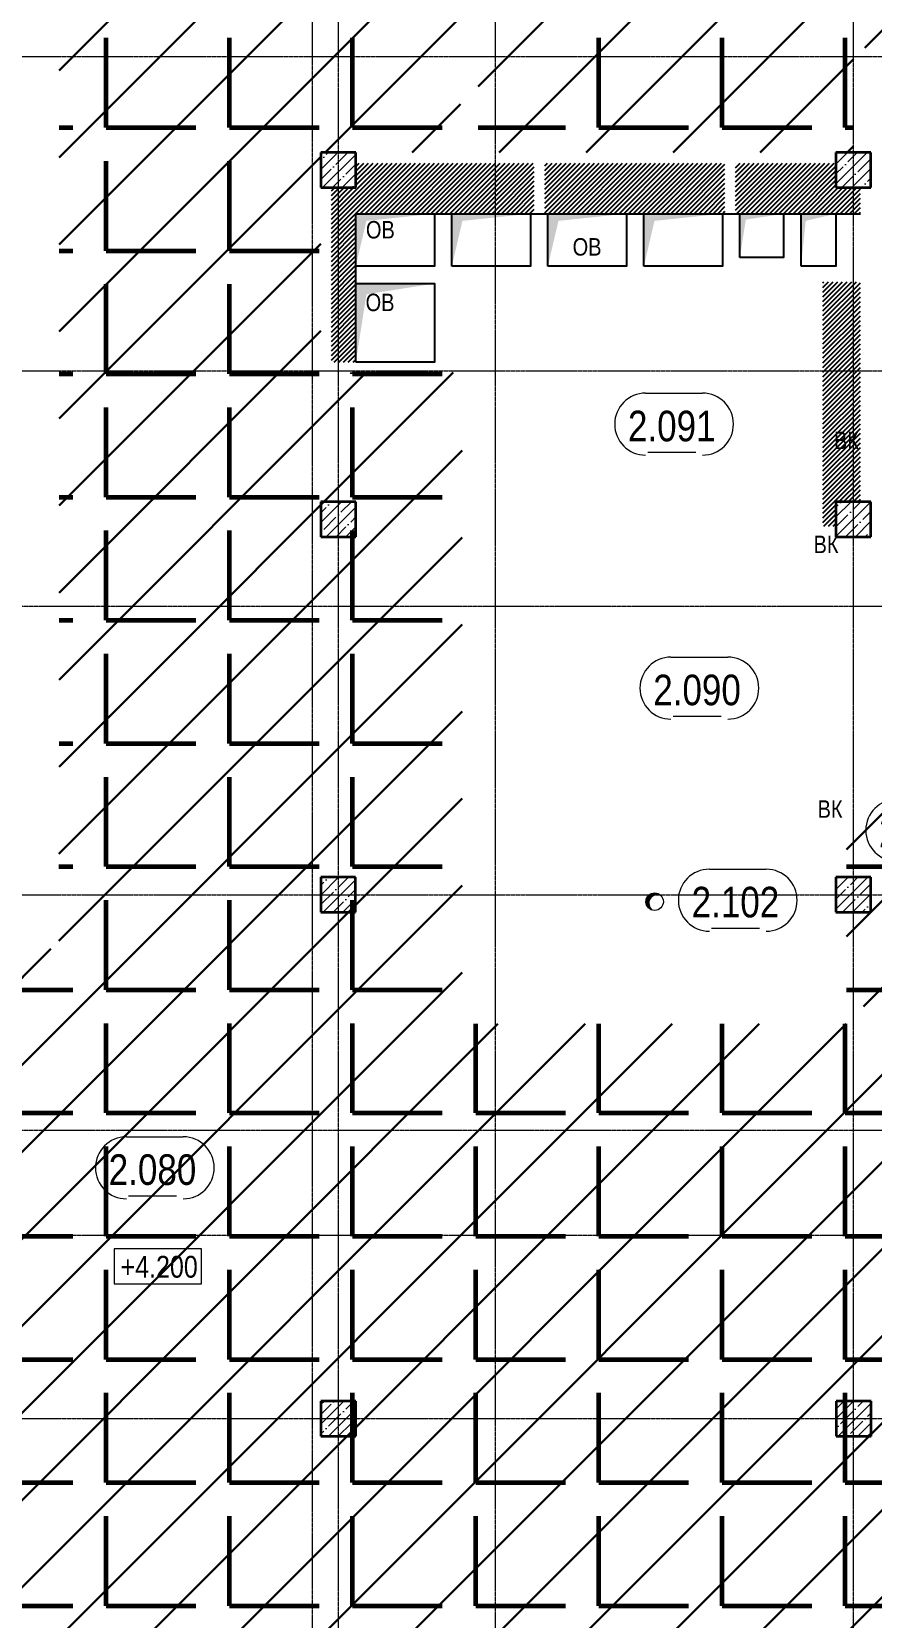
# Model space of a CAD drawing. Header units: millimetres. Extents: x -65509 to 912790, y 446 to 713294.
# Drawn here: x 14667 to 24296, y 235489 to 253661 of the extents above; entities that cross this region are included whole.
import ezdxf
from ezdxf.enums import TextEntityAlignment as Align

# ---------------------------------------------------------------- set-up
doc = ezdxf.new("R2010")
doc.units = ezdxf.units.MM
doc.linetypes.add('CENTER2', pattern=[28.575, 19.05, -3.175, 3.175, -3.175])
doc.linetypes.add('HIDDEN2', pattern=[4.7625, 3.175, -1.5875])
doc.layers.add('7.2) ГИдрообзЭОМ СС', color=6, linetype='Continuous')
for name, color, linetype, lineweight in [('8.1) Нал. пол 8 вып.', 190, 'Continuous', 30), ('9.1) Линолеум 9  9.2 Инв', 3, 'Continuous', 60), ('АР_Area', 250, 'Continuous', 5), ('АР_Колонны', 250, 'Continuous', 30), ('АР_Отметка', 250, 'Continuous', 13), ('АР_Стены ЖБ', 250, 'Continuous', 35), ('АР_Штриховка', 250, 'Continuous', 0), ('ВК_Шахты', 250, 'Continuous', 9), ('ОВ_Шахты', 250, 'Continuous', 5), ('ОВ_Шахты_блок 4.1', 250, 'Continuous', 25), ('потолок _тип 1.1', 250, 'Continuous', 25), ('РД_Оси_100', 250, 'Continuous', 0)]:
    doc.layers.add(name, color=color, linetype=linetype, lineweight=lineweight)
doc.styles.add('Arial_Narrow_08', font='ARIALN.TTF', dxfattribs={"width": 0.8})
doc.styles.add('style1', font='ARIALN.TTF')
pattern_1 = [(45, (-74007.1, 311187.15), (-112.2532, 112.2532), []), (45, (-73894.85, 311187.15), (-112.2532, 112.2532), [198.4375, -39.6875, 0, -39.6875])]
pattern_2 = [(0, (0, 0), (0, 1410.97), [1026.16, -384.81]), (90, (0, 0), (-1410.97, 9e-14), [1026.16, -384.81])]

# ---------------------------------------------------------------- blocks, each defined once
blk = doc.blocks.new('отв диаметр 200')
at = {"layer": 'потолок _тип 1.1', "lineweight": 50}
h = blk.add_hatch(color=256, dxfattribs=at)
h.dxf.hatch_style = 1
h.paths.add_polyline_path([(46605, 91477, 0.325574), (46674, 91382, -0.823355), (46769, 91554, 0.63706)])
at = {"layer": 'ВК_Шахты'}
blk.add_circle((46705, 91477), 100, dxfattribs=at)
blk.add_arc((46739, 91458), 100, 72.1356, 230.0016, dxfattribs=at)
blk = doc.blocks.new('Отметка_план')
at = {"color": 7}
blk.add_lwpolyline([(0, 0), (10, 0), (10, 4), (0, 4)], close=True, dxfattribs=at)
at = {"style": 'Arial_Narrow_08', "width": 0.8}
blk.add_attdef('OTMG', text='', height=2.5, dxfattribs=at).set_placement((9.06, 0.7), align=Align.RIGHT)
blk = doc.blocks.new('otv')
at = {"linetype": 'Continuous'}
blk.add_lwpolyline([(0, -1), (0, 0), (1, 0), (1, -1)], close=True, dxfattribs=at)
blk.add_solid([(0, -1), (0, 0), (0.135, -0.137), (1, 0)], dxfattribs=at)
blk = doc.blocks.new('оси_рен')
at = {"layer": 'РД_Оси_100', "color": 251, "linetype": 'CENTER2', "true_color": 0x636466}
for p, q in [((1215752.916, 135558.25), (1215752.916, 223268.25)), ((1219852.916, 135558.25), (1219852.916, 223268.25)), ((1189697.958, 210913.25), (1241712.916, 210913.25)), ((1189697.958, 207313.25), (1241712.916, 207313.25)), ((1241712.916, 204613.25), (1189697.958, 204613.25)), ((1189697.958, 201313.25), (1241712.916, 201313.25)), ((1241712.916, 198613.25), (1189697.958, 198613.25)), ((1189697.958, 197413.25), (1241712.916, 197413.25)), ((1189697.958, 195313.25), (1241712.916, 195313.25))]:
    blk.add_line(p, q, dxfattribs=at)
for points in [[(1213652.916, 223268.25), (1213652.916, 135558.25)], [(1213952.916, 135558.25), (1213952.916, 223268.25)]]:
    blk.add_lwpolyline(points, dxfattribs=at)
blk = doc.blocks.new('MOK-МаркаПом_овал_ареал')
for p, q in [((-2.99, 3.76), (3.52, 3.76)), ((-2.75, -3), (2.75, -3))]:
    blk.add_line(p, q)
for centre, radius, start, end in [((-2.99, 0.21), 3.55, 90, 270), ((3.52, 0.21), 3.55, 270, 90), ((-7.41, 0), 7.16, 0, 0.001)]:
    blk.add_arc(centre, radius, start, end)
at = {"color": 0, "style": 'style1'}
blk.add_attdef('АР-ПОМЕЩЕНИЕ:НОМЕР', text='', height=3, dxfattribs=at).set_placement((0.26, 0), align=Align.MIDDLE)

msp = doc.modelspace()

# ---------------------------------------------------------------- hatches: boundary and pattern name
at = {"layer": '7.2) ГИдрообзЭОМ СС'}
h = msp.add_hatch(dxfattribs=at)
h.set_pattern_fill('ANSI31', color=256, scale=12)
h.paths.add_polyline_path([(20424.158, 252156.988), (18380, 252156.988), (18380, 251876.988), (18100, 251876.988), (18100, 249876.988), (18380, 249876.988), (18380, 250776.988), (18380, 251576.988), (19280, 251576.988), (20424.158, 251576.988)])
h.paths.add_polyline_path([(22608.185, 252156.988), (20544.158, 252156.988), (20544.158, 251576.988), (22608.185, 251576.988)])
h.paths.add_polyline_path([(24160, 251876.988), (23880, 251876.988), (23880, 252156.988), (22728.185, 252156.988), (22728.185, 251576.988), (24160, 251576.988)])
h.paths.add_polyline_path([(24160, 250796.988), (23730, 250796.988), (23730, 247996.988), (23880, 247996.988), (23880, 248276.988), (24160, 248276.988)])
at = {"layer": '8.1) Нал. пол 8 вып.'}
h = msp.add_hatch(dxfattribs=at)
h.set_pattern_fill('ANSI31', color=256, scale=222)
h.paths.add_polyline_path([(24080, 255426.988), (23780, 255426.988), (23780, 255676.987), (23280, 255676.987), (19780, 255676.988), (19780, 252276.988), (24080, 252276.988)])
h.paths.add_polyline_path([(45370, 255476.987), (24280, 255476.987), (24280, 255426.988), (24080, 255426.988), (24080, 253476.988), (45370, 253476.988), (45370, 253776.988)])
h.paths.add_polyline_path([(33230, 255676.988), (24280, 255676.988), (24280, 255476.987), (33230, 255476.987), (33230, 255526.988)])
h.paths.add_polyline_path([(39480, 255526.988), (33230, 255526.988), (33230, 255476.987), (39480, 255476.987)])
h.paths.add_polyline_path([(41600, 264976.988), (39730, 264976.988), (39480, 264976.988), (39480, 264826.988), (39480, 261426.988), (39730, 261426.988), (39730, 260926.988), (39480, 260926.988), (39480, 256026.988), (39730, 256026.988), (39730, 255526.988), (39730, 255476.987), (41600, 255476.987)])
h = msp.add_hatch(dxfattribs=at)
h.set_pattern_fill('ANSI31', color=256, scale=222)
h.paths.add_polyline_path([(19580, 253676.988), (19580, 255276.988), (19580, 255676.988), (18430, 255676.988), (18430, 255426.988), (17930, 255426.988), (17930, 255676.987), (12730, 255676.988), (12730, 255426.988), (12230, 255426.988), (12230, 255676.988), (9830, 255676.988), (8230, 255676.988), (6430, 255676.988), (6430, 255426.988), (5930, 255426.988), (5930, 255676.987), (4180, 255676.988), (4179.997, 255676.988), (4179.997, 255676.988), (1830, 255676.988), (1830, 255376.988), (-20, 255376.988), (-20, 255176.988), (-20, 253976.988), (-20, 253626.988), (280, 253626.988), (280, 253476.988), (430, 253476.988), (1029.999, 253476.988), (2629.999, 253476.988), (2629.999, 253476.988), (5980, 253476.988), (5980, 253576.988), (6380, 253576.988), (6380, 253476.988), (12280, 253476.988), (12280, 253576.988), (12680, 253576.988), (12680, 253476.988), (13380, 253476.988), (14980.374, 253476.988), (14979.659, 243156.987), (13500, 243156.987), (13500, 242016.987), (12580, 242016.987), (12580, 241276.987), (12680, 241276.987), (12680, 240876.987), (12580, 240876.987), (12580, 239676.987), (12580, 238076.987), (12580, 236751.995), (13600, 236751.995), (13600, 236361.995), (13600, 236311.995), (13600, 235611.995), (13600, 235361.995), (13600, 234661.995), (13600, 234411.995), (13600, 233711.995), (13600, 233651.995), (13800, 233651.995), (13800, 233702.097), (13814.438, 233702.097, -0.011995052), (13815.943, 233750.047), (13816.039, 233750.047), (13817.262, 233767.191), (13817.438, 233767.793), (13817.89, 233768.33), (13838.35, 233778.996), (13839.639, 233777.604), (13856.298, 233782.877), (13862.537, 233784.845), (13868.142, 233786.604), (13873.17, 233788.17), (13879.338, 233790.068), (13911.365, 233799.743), (13953.688, 233801.001), (13953.688, 233774.772), (14594.404, 233774.772), (14594.404, 233796.102), (14609.404, 233796.102), (14609.404, 233800.555), (14620.061, 233800.239), (14631.235, 233800.239), (14655.234, 233794.228), (14702.69, 233779.626), (14702.632, 233779.444), (14730.804, 233770.499, -0.01477085), (14733.54, 233711.492), (14735.778, 233702.008), (14750, 233702.008), (14750, 233651.994), (16450, 233651.993), (16450, 233702.009), (16466.346, 233702.009, -0.011603179), (16467.762, 233748.394), (16467.854, 233748.723), (16468.507, 233757.884), (16467.961, 233749.058), (16486.321, 233771.415), (16495.301, 233766.711), (16510.258, 233771.643), (16516.63, 233773.929), (16557.83, 233789.199), (16589.597, 233789.948), (16589.597, 233800.227), (16589.454, 233800.227, -0.456730197), (16590.597, 233799.238), (16591.046, 233796.101), (16605.597, 233796.101), (17038.903, 233775.484), (17038.903, 233796.101), (17053.903, 233796.101), (17053.903, 233800.554), (17064.56, 233800.237), (17075.734, 233800.237), (17099.733, 233794.227), (17147.189, 233779.624), (17147.131, 233779.443), (17175.303, 233770.497, -0.014770851), (17178.039, 233711.49), (17180.277, 233702.009), (17200, 233702.009), (17200, 233651.993), (17980, 233651.992), (17980, 233851.992), (18380, 233851.992), (18380, 233651.995), (19880, 233651.994), (20975, 233651.991), (23375, 233651.991), (23880, 233651.991), (23880, 233851.989), (23880.003, 233926.946), (23880, 233951.946), (24279.989, 233951.989), (24279.991, 233939.489), (24279.992, 233926.989), (24280, 233851.989), (24280, 233651.991), (26680, 233651.991), (27280, 233651.991), (27280, 233951.988), (27380, 233951.988), (27380, 234246.987), (27380, 236046.987), (27380, 236356.988), (25060, 236356.988), (25060, 238276.988), (25060, 241696.988), (25060, 242296.977), (24950, 242296.977), (24000, 242296.977), (19600, 242296.977), (19600, 243546.977), (19600, 244646.977), (19600, 244906.977), (19600, 245806.988), (19600, 246906.988), (19600, 247686.988), (19600, 247996.988), (19600, 248497.182), (19600, 249597.182), (19600, 249756.988), (17980, 249756.988), (17980, 251876.988), (17980, 252276.988), (18380, 252276.988), (19580, 252276.988)])
h = msp.add_hatch(dxfattribs=at)
h.set_pattern_fill('ANSI31', color=256, scale=222)
h.paths.add_polyline_path([(26659.999, 245176.988), (26660, 245816.988), (26560, 245816.988), (25610, 245816.988), (24690, 245816.988), (24690, 244786.977), (24250, 244786.977), (24000, 244786.977), (24000, 243976.988), (24280, 243976.988), (24280, 243576.988), (24000, 243576.988), (24000, 242496.977), (24950, 242496.977), (25260, 242496.977), (25260, 241696.988), (26660, 241696.988), (26660, 242876.988), (26659.997, 242876.988), (26659.998, 244276.988)])
at = {"layer": '9.1) Линолеум 9  9.2 Инв'}
h = msp.add_hatch(dxfattribs=at)
h.set_pattern_fill('ANGLE', color=256, scale=202)
h.set_pattern_definition(pattern_2)
h.paths.add_polyline_path([(24080, 255426.988), (23780, 255426.988), (23780, 255676.987), (23280, 255676.987), (19780, 255676.988), (19780, 252276.988), (24080, 252276.988)])
h.paths.add_polyline_path([(45370, 255476.987), (24280, 255476.987), (24280, 255426.988), (24080, 255426.988), (24080, 253476.988), (45370, 253476.988), (45370, 253776.988)])
h.paths.add_polyline_path([(33230, 255676.988), (24280, 255676.988), (24280, 255476.987), (33230, 255476.987), (33230, 255526.988)])
h.paths.add_polyline_path([(39480, 255526.988), (33230, 255526.988), (33230, 255476.987), (39480, 255476.987)])
h.paths.add_polyline_path([(41600, 264976.988), (39730, 264976.988), (39480, 264976.988), (39480, 264826.988), (39480, 261426.988), (39730, 261426.988), (39730, 260926.988), (39480, 260926.988), (39480, 256026.988), (39730, 256026.988), (39730, 255526.988), (39730, 255476.987), (41600, 255476.987)])
h = msp.add_hatch(dxfattribs=at)
h.set_pattern_fill('ANGLE', color=256, scale=202)
h.set_pattern_definition(pattern_2)
h.paths.add_polyline_path([(19580, 253676.988), (19580, 255276.988), (19580, 255676.988), (18430, 255676.988), (18430, 255426.988), (17930, 255426.988), (17930, 255676.987), (12730, 255676.988), (12730, 255426.988), (12230, 255426.988), (12230, 255676.988), (9830, 255676.988), (8230, 255676.988), (6430, 255676.988), (6430, 255426.988), (5930, 255426.988), (5930, 255676.987), (4180, 255676.988), (4179.997, 255676.988), (4179.997, 255676.988), (1830, 255676.988), (1830, 255376.988), (-20, 255376.988), (-20, 255176.988), (-20, 253976.988), (-20, 253626.988), (280, 253626.988), (280, 253476.988), (430, 253476.988), (1029.999, 253476.988), (2629.999, 253476.988), (2629.999, 253476.988), (5980, 253476.988), (5980, 253576.988), (6380, 253576.988), (6380, 253476.988), (12280, 253476.988), (12280, 253576.988), (12680, 253576.988), (12680, 253476.988), (13380, 253476.988), (14980.374, 253476.988), (14979.659, 243156.987), (13500, 243156.987), (13500, 242016.987), (12580, 242016.987), (12580, 241276.987), (12680, 241276.987), (12680, 240876.987), (12580, 240876.987), (12580, 239676.987), (12580, 238076.987), (12580, 236751.995), (13600, 236751.995), (13600, 236361.995), (13600, 236311.995), (13600, 235611.995), (13600, 235361.995), (13600, 234661.995), (13600, 234411.995), (13600, 233711.995), (13600, 233651.995), (13800, 233651.995), (13800, 233702.097), (13814.438, 233702.097, -0.011995052), (13815.943, 233750.047), (13816.039, 233750.047), (13817.262, 233767.191), (13817.438, 233767.793), (13817.89, 233768.33), (13838.35, 233778.996), (13839.639, 233777.604), (13856.298, 233782.877), (13862.537, 233784.845), (13868.142, 233786.604), (13873.17, 233788.17), (13879.338, 233790.068), (13911.365, 233799.743), (13953.688, 233801.001), (13953.688, 233774.772), (14594.404, 233774.772), (14594.404, 233796.102), (14609.404, 233796.102), (14609.404, 233800.555), (14620.061, 233800.239), (14631.235, 233800.239), (14655.234, 233794.228), (14702.69, 233779.626), (14702.632, 233779.444), (14730.804, 233770.499, -0.01477085), (14733.54, 233711.492), (14735.778, 233702.008), (14750, 233702.008), (14750, 233651.994), (16450, 233651.993), (16450, 233702.009), (16466.346, 233702.009, -0.011603179), (16467.762, 233748.394), (16467.854, 233748.723), (16468.507, 233757.884), (16467.961, 233749.058), (16486.321, 233771.415), (16495.301, 233766.711), (16510.258, 233771.643), (16516.63, 233773.929), (16557.83, 233789.199), (16589.597, 233789.948), (16589.597, 233800.227), (16589.454, 233800.227, -0.456730197), (16590.597, 233799.238), (16591.046, 233796.101), (16605.597, 233796.101), (17038.903, 233775.484), (17038.903, 233796.101), (17053.903, 233796.101), (17053.903, 233800.554), (17064.56, 233800.237), (17075.734, 233800.237), (17099.733, 233794.227), (17147.189, 233779.624), (17147.131, 233779.443), (17175.303, 233770.497, -0.014770851), (17178.039, 233711.49), (17180.277, 233702.009), (17200, 233702.009), (17200, 233651.993), (17980, 233651.992), (17980, 233851.992), (18380, 233851.992), (18380, 233651.995), (19880, 233651.994), (20975, 233651.991), (23375, 233651.991), (23880, 233651.991), (23880, 233851.989), (23880.003, 233926.946), (23880, 233951.946), (24279.989, 233951.989), (24279.991, 233939.489), (24279.992, 233926.989), (24280, 233851.989), (24280, 233651.991), (26680, 233651.991), (27280, 233651.991), (27280, 233951.988), (27380, 233951.988), (27380, 234246.987), (27380, 236046.987), (27380, 236356.988), (25060, 236356.988), (25060, 238276.988), (25060, 241696.988), (25060, 242296.977), (24950, 242296.977), (24000, 242296.977), (19600, 242296.977), (19600, 243546.977), (19600, 244646.977), (19600, 244906.977), (19600, 245806.988), (19600, 246906.988), (19600, 247686.988), (19600, 247996.988), (19600, 248497.182), (19600, 249597.182), (19600, 249756.988), (17980, 249756.988), (17980, 251876.988), (17980, 252276.988), (18380, 252276.988), (19580, 252276.988)])
h = msp.add_hatch(dxfattribs=at)
h.set_pattern_fill('ANGLE', color=256, scale=202)
h.set_pattern_definition(pattern_2)
h.paths.add_polyline_path([(26659.999, 245176.988), (26660, 245816.988), (26560, 245816.988), (25610, 245816.988), (24690, 245816.988), (24690, 244786.977), (24250, 244786.977), (24000, 244786.977), (24000, 243976.988), (24280, 243976.988), (24280, 243576.988), (24000, 243576.988), (24000, 242496.977), (24950, 242496.977), (25260, 242496.977), (25260, 241696.988), (26660, 241696.988), (26660, 242876.988), (26659.997, 242876.988), (26659.998, 244276.988)])
at = {"layer": 'АР_Штриховка', "linetype": 'Continuous'}
h = msp.add_hatch(dxfattribs=at)
h.set_pattern_fill('ANSI35', color=256, scale=25, style=0)
h.set_pattern_definition(pattern_1)
h.paths.add_polyline_path([(17980, 251876.988), (18380, 251876.988), (18380, 252276.988), (17980, 252276.988)], flags=0)
h = msp.add_hatch(dxfattribs=at)
h.set_pattern_fill('ANSI35', color=256, scale=25, style=0)
h.set_pattern_definition(pattern_1)
h.paths.add_polyline_path([(23880, 251876.988), (24280, 251876.988), (24280, 252276.988), (23880, 252276.988)], flags=0)
h = msp.add_hatch(dxfattribs=at)
h.set_pattern_fill('ANSI35', color=256, scale=25, style=0)
h.set_pattern_definition(pattern_1)
h.paths.add_polyline_path([(17980, 247876.988), (18380, 247876.988), (18380, 248276.988), (17980, 248276.988)], flags=0)
h = msp.add_hatch(dxfattribs=at)
h.set_pattern_fill('ANSI35', color=256, scale=25, style=0)
h.set_pattern_definition(pattern_1)
h.paths.add_polyline_path([(23880, 247876.988), (24280, 247876.988), (24280, 248276.988), (23880, 248276.988)], flags=0)
h = msp.add_hatch(dxfattribs=at)
h.set_pattern_fill('ANSI35', color=256, scale=25, style=0)
h.set_pattern_definition(pattern_1)
h.paths.add_polyline_path([(17977.915, 243576.988), (18377.915, 243576.988), (18377.915, 243976.988), (17977.915, 243976.988)], flags=0)
h = msp.add_hatch(dxfattribs=at)
h.set_pattern_fill('ANSI35', color=256, scale=25, style=0)
h.set_pattern_definition(pattern_1)
h.paths.add_polyline_path([(23880, 243576.988), (24280, 243576.988), (24280, 243976.988), (23880, 243976.988)], flags=0)
h = msp.add_hatch(dxfattribs=at)
h.set_pattern_fill('ANSI35', color=256, scale=25, style=0)
h.set_pattern_definition(pattern_1)
h.paths.add_polyline_path([(17980, 237576.988), (18380, 237576.988), (18380, 237976.988), (17980, 237976.988)], flags=0)
h = msp.add_hatch(dxfattribs=at)
h.set_pattern_fill('ANSI35', color=256, scale=25, style=0)
h.set_pattern_definition(pattern_1)
h.paths.add_polyline_path([(23882.085, 237576.988), (24282.085, 237576.988), (24282.085, 237976.988), (23882.085, 237976.988)], flags=0)

# ---------------------------------------------------------------- linework, layer by layer
at = {"layer": '7.2) ГИдрообзЭОМ СС'}
msp.add_lwpolyline([(18380, 249876.988), (18380, 251576.988), (24160, 251576.988)], dxfattribs=at)
at = {"layer": 'АР_Колонны', "linetype": 'HIDDEN2'}
for p, q in [((17980, 252276.988), (18380, 252276.988)), ((17980, 251876.988), (17980, 252276.988)), ((18380, 252276.988), (18380, 251876.988)), ((23880, 252276.988), (24280, 252276.988)), ((23880, 251876.988), (23880, 252276.988)), ((24280, 252276.988), (24280, 251876.988)), ((18380, 251876.988), (17980, 251876.988)), ((24280, 251876.988), (23880, 251876.988)), ((17980, 248276.988), (18380, 248276.988)), ((17980, 247876.988), (17980, 248276.988)), ((18380, 248276.988), (18380, 247876.988)), ((23880, 248276.988), (24280, 248276.988)), ((23880, 247876.988), (23880, 248276.988)), ((24280, 248276.988), (24280, 247876.988)), ((18380, 247876.988), (17980, 247876.988)), ((24280, 247876.988), (23880, 247876.988)), ((17977.915, 243976.988), (18377.915, 243976.988)), ((17977.915, 243576.988), (17977.915, 243976.988)), ((18377.915, 243976.988), (18377.915, 243576.988)), ((23880, 243976.988), (24280, 243976.988)), ((23880, 243576.988), (23880, 243976.988)), ((24280, 243976.988), (24280, 243576.988)), ((18377.915, 243576.988), (17977.915, 243576.988)), ((24280, 243576.988), (23880, 243576.988)), ((17980, 237976.988), (18380, 237976.988)), ((17980, 237576.988), (17980, 237976.988)), ((18380, 237976.988), (18380, 237576.988)), ((23882.085, 237976.988), (24282.085, 237976.988)), ((23882.085, 237576.988), (23882.085, 237976.988)), ((24282.085, 237976.988), (24282.085, 237576.988)), ((18380, 237576.988), (17980, 237576.988)), ((24282.085, 237576.988), (23882.085, 237576.988))]:
    msp.add_line(p, q, dxfattribs=at)
at = {"layer": 'АР_Колонны', "linetype": 'Continuous'}
for p, q in [((18380, 252276.988), (17980, 252276.988)), ((17980, 252276.988), (17980, 251876.988)), ((18380, 252276.988), (17980, 252276.988)), ((17980, 252276.988), (17980, 251876.988)), ((18380, 251876.988), (18380, 252276.988)), ((18380, 251876.988), (18380, 252276.988)), ((24280, 252276.988), (23880, 252276.988)), ((23880, 252276.988), (23880, 251876.988)), ((24280, 252276.988), (23880, 252276.988)), ((23880, 252276.988), (23880, 251876.988)), ((24280, 251876.988), (24280, 252276.988)), ((24280, 251876.988), (24280, 252276.988)), ((17980, 251876.988), (18380, 251876.988)), ((17980, 251876.988), (18380, 251876.988)), ((23880, 251876.988), (24280, 251876.988)), ((23880, 251876.988), (24280, 251876.988)), ((18380, 248276.988), (17980, 248276.988)), ((17980, 248276.988), (17980, 247876.988)), ((18380, 248276.988), (17980, 248276.988)), ((17980, 248276.988), (17980, 247876.988)), ((18380, 247876.988), (18380, 248276.988)), ((18380, 247876.988), (18380, 248276.988)), ((24280, 248276.988), (23880, 248276.988)), ((23880, 248276.988), (23880, 247876.988)), ((24280, 248276.988), (23880, 248276.988)), ((23880, 248276.988), (23880, 247876.988)), ((24280, 247876.988), (24280, 248276.988)), ((24280, 247876.988), (24280, 248276.988)), ((17980, 247876.988), (18380, 247876.988)), ((17980, 247876.988), (18380, 247876.988)), ((23880, 247876.988), (24280, 247876.988)), ((23880, 247876.988), (24280, 247876.988)), ((18377.915, 243976.988), (17977.915, 243976.988)), ((17977.915, 243976.988), (17977.915, 243576.988)), ((18377.915, 243976.988), (17977.915, 243976.988)), ((17977.915, 243976.988), (17977.915, 243576.988)), ((18377.915, 243576.988), (18377.915, 243976.988)), ((18377.915, 243576.988), (18377.915, 243976.988)), ((24280, 243976.988), (23880, 243976.988)), ((23880, 243976.988), (23880, 243576.988)), ((24280, 243976.988), (23880, 243976.988)), ((23880, 243976.988), (23880, 243576.988)), ((24280, 243576.988), (24280, 243976.988)), ((24280, 243576.988), (24280, 243976.988)), ((17977.915, 243576.988), (18377.915, 243576.988)), ((17977.915, 243576.988), (18377.915, 243576.988)), ((23880, 243576.988), (24280, 243576.988)), ((23880, 243576.988), (24280, 243576.988)), ((18380, 237976.988), (17980, 237976.988)), ((17980, 237976.988), (17980, 237576.988)), ((18380, 237976.988), (17980, 237976.988)), ((17980, 237976.988), (17980, 237576.988)), ((18380, 237576.988), (18380, 237976.988)), ((18380, 237576.988), (18380, 237976.988)), ((24282.085, 237976.988), (23882.085, 237976.988)), ((23882.085, 237976.988), (23882.085, 237576.988)), ((24282.085, 237976.988), (23882.085, 237976.988)), ((23882.085, 237976.988), (23882.085, 237576.988)), ((24282.085, 237576.988), (24282.085, 237976.988)), ((24282.085, 237576.988), (24282.085, 237976.988)), ((17980, 237576.988), (18380, 237576.988)), ((17980, 237576.988), (18380, 237576.988)), ((23882.085, 237576.988), (24282.085, 237576.988)), ((23882.085, 237576.988), (24282.085, 237576.988))]:
    msp.add_line(p, q, dxfattribs=at)
at = {"layer": 'АР_Стены ЖБ', "linetype": 'Continuous'}
for p, q in [((18380, 252276.988), (17980, 252276.988)), ((17980, 252276.988), (17980, 251876.988)), ((18380, 251876.988), (18380, 252276.988)), ((24280, 252276.988), (23880, 252276.988)), ((23880, 252276.988), (23880, 251876.988)), ((24280, 251876.988), (24280, 252276.988)), ((17980, 251876.988), (18380, 251876.988)), ((23880, 251876.988), (24280, 251876.988)), ((18380, 248276.988), (17980, 248276.988)), ((17980, 248276.988), (17980, 247876.988)), ((18380, 247876.988), (18380, 248276.988)), ((24280, 248276.988), (23880, 248276.988)), ((23880, 248276.988), (23880, 247876.988)), ((24280, 247876.988), (24280, 248276.988)), ((17980, 247876.988), (18380, 247876.988)), ((23880, 247876.988), (24280, 247876.988)), ((18377.915, 243976.988), (17977.915, 243976.988)), ((17977.915, 243976.988), (17977.915, 243576.988)), ((18377.915, 243576.988), (18377.915, 243976.988)), ((24280, 243976.988), (23880, 243976.988)), ((23880, 243976.988), (23880, 243576.988)), ((24280, 243576.988), (24280, 243976.988)), ((17977.915, 243576.988), (18377.915, 243576.988)), ((23880, 243576.988), (24280, 243576.988)), ((18380, 237976.988), (17980, 237976.988)), ((17980, 237976.988), (17980, 237576.988)), ((18380, 237576.988), (18380, 237976.988)), ((24282.085, 237976.988), (23882.085, 237976.988)), ((23882.085, 237976.988), (23882.085, 237576.988)), ((24282.085, 237576.988), (24282.085, 237976.988)), ((17980, 237576.988), (18380, 237576.988)), ((23882.085, 237576.988), (24282.085, 237576.988))]:
    msp.add_line(p, q, dxfattribs=at)

# ---------------------------------------------------------------- block references
msp.add_blockref('оси_рен', (-1195772.915, 42463.738))
at = {"layer": 'АР_Area', "color": 250, "linetype": 'Continuous', "lineweight": 25}
ref = msp.add_blockref('MOK-МаркаПом_овал_ареал', (21999.421, 249145.439), dxfattribs=dict(at, xscale=100, yscale=100, zscale=100))
ref.add_attrib('АР-ПОМЕЩЕНИЕ:НОМЕР', '2.091', dxfattribs={"layer": '0', "color": 0, "height": 350, "style": 'style1'}).set_placement((21999.421, 249145.439), align=Align.MIDDLE)
ref = msp.add_blockref('MOK-МаркаПом_овал_ареал', (22289.262, 246122.155), dxfattribs=dict(at, xscale=100, yscale=100, zscale=100))
ref.add_attrib('АР-ПОМЕЩЕНИЕ:НОМЕР', '2.090', dxfattribs={"layer": '0', "color": 0, "height": 350, "style": 'style1'}).set_placement((22289.262, 246122.155), align=Align.MIDDLE)
ref = msp.add_blockref('MOK-МаркаПом_овал_ареал', (24875.666, 244494.047), dxfattribs=dict(at, xscale=100, yscale=100, zscale=100))
ref.add_attrib('АР-ПОМЕЩЕНИЕ:НОМЕР', '2.088', dxfattribs={"layer": '0', "color": 0, "height": 350, "style": 'style1'}).set_placement((24875.666, 244494.047), align=Align.MIDDLE)
ref = msp.add_blockref('MOK-МаркаПом_овал_ареал', (22728.916, 243692.531), dxfattribs=dict(at, xscale=100, yscale=100, zscale=100))
ref.add_attrib('АР-ПОМЕЩЕНИЕ:НОМЕР', '2.102', dxfattribs={"layer": '0', "color": 0, "height": 350, "style": 'style1'}).set_placement((22728.916, 243692.531), align=Align.MIDDLE)
ref = msp.add_blockref('MOK-МаркаПом_овал_ареал', (16050.989, 240628.297), dxfattribs=dict(at, xscale=100, yscale=100, zscale=100))
ref.add_attrib('АР-ПОМЕЩЕНИЕ:НОМЕР', '2.080', dxfattribs={"layer": '0', "color": 0, "height": 350, "style": 'style1'}).set_placement((16050.989, 240628.297), align=Align.MIDDLE)
at = {"layer": 'АР_Отметка'}
ref = msp.add_blockref('Отметка_план', (15611.749, 239320.81), dxfattribs=dict(at, xscale=100, yscale=100, zscale=100))
ref.add_attrib('OTMG', '+4.200', dxfattribs={"layer": '0', "color": 0, "height": 250, "style": 'style1'}).set_placement((16569.167, 239640.627), align=Align.TOP_RIGHT)
at = {"layer": 'ВК_Шахты'}
msp.add_blockref('отв диаметр 200', (-24901.908, 152220.059), dxfattribs=at)
at = {"layer": 'ОВ_Шахты_блок 4.1', "color": 1}
for p, xscale, yscale in [((18380, 251576.988), 900, 600), ((19480, 251576.988), 900, 600), ((20580, 251576.988), 900, 600), ((21680, 251576.988), 900, 600), ((22780, 251576.988), 500, 500), ((23480, 251576.988), 400, 600), ((18380, 250776.988), 900, 900)]:
    msp.add_blockref('otv', p, dxfattribs=dict(at, xscale=xscale, yscale=yscale))

# ---------------------------------------------------------------- texts
at = {"layer": 'ВК_Шахты', "char_height": 200, "attachment_point": 5, "style": 'style1'}
for insert, width in [((24000, 248980.467), 400), ((23766.614, 247789.626), 400), ((23813.055, 244757.845), 250)]:
    msp.add_mtext('ВК', dxfattribs=dict(at, insert=insert, width=width))
at = {"layer": 'ОВ_Шахты', "char_height": 200, "attachment_point": 5, "style": 'style1'}
for insert, width in [((18661.359, 251391.879), 900), ((21029.234, 251195.658), 1850), ((18657.52, 250559.702), 1000.00004)]:
    msp.add_mtext('ОВ', dxfattribs=dict(at, insert=insert, width=width))

doc.saveas('drawing.dxf')
